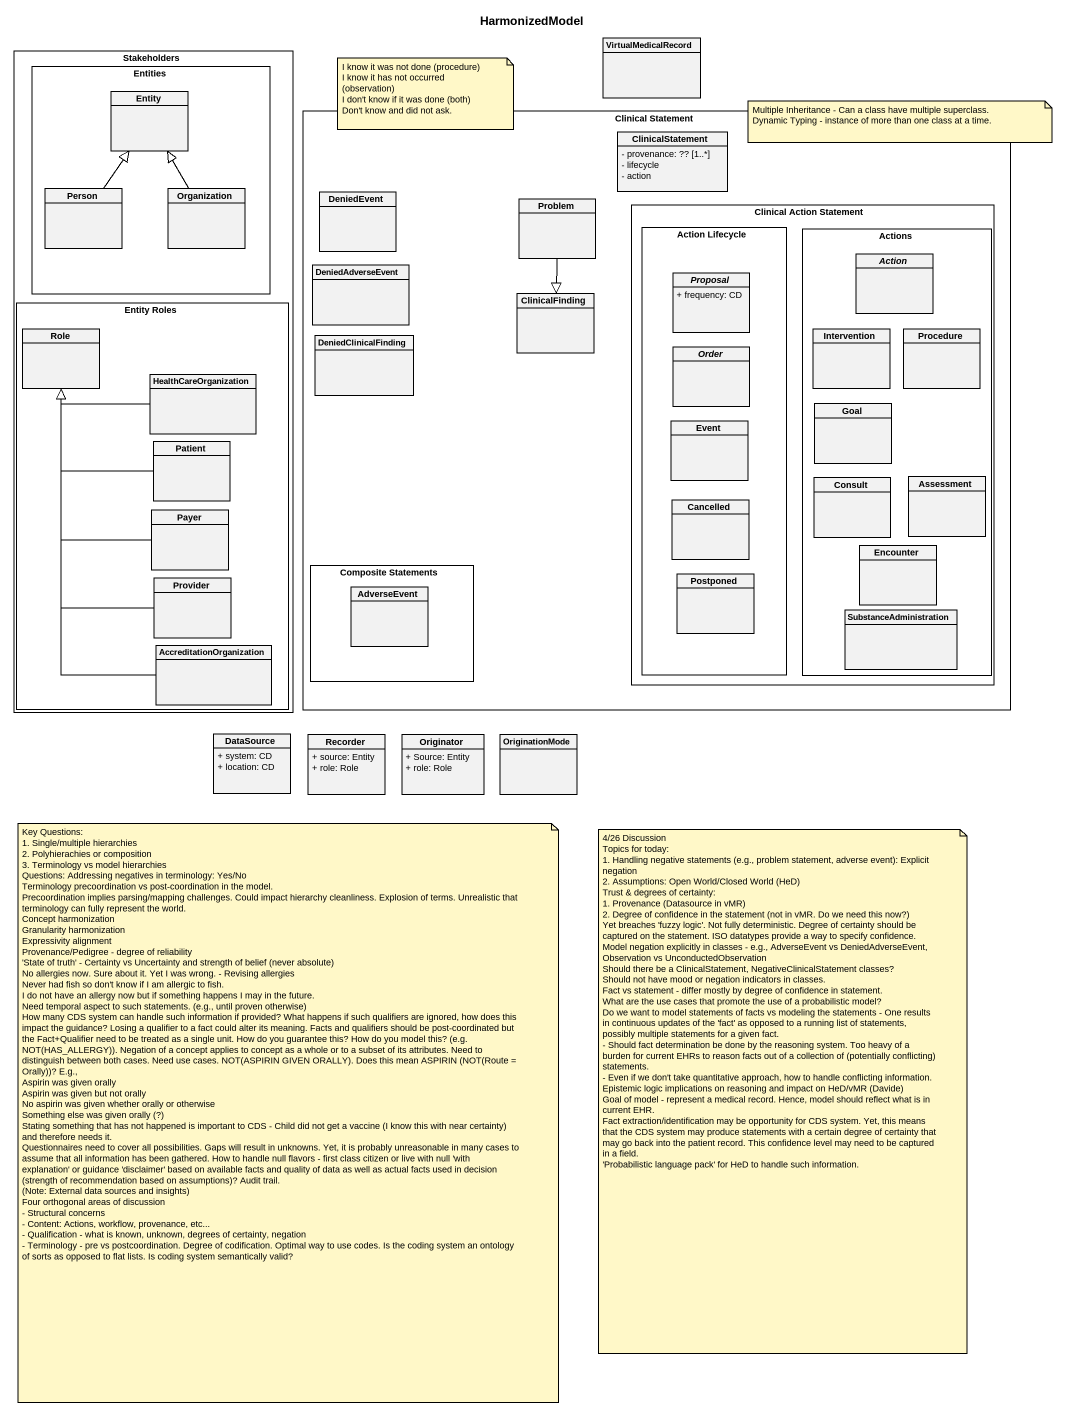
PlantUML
@startuml
title HarmonizedModel
hide circle
hide empty members
skinparam classAttributeIconSize 0
rectangle Stakeholders {
  rectangle Entities {
    class "Entity" as Entity_
    class "Person" as Person_
    class Organization
  }
  rectangle "Entity Roles" as Entity_Roles {
    class Role
    class HealthCareOrganization
    class Patient
    class Payer
    class Provider
    class AccreditationOrganization
  }
}
class VirtualMedicalRecord
rectangle "Clinical Statement" as Clinical_Statement {
  class ClinicalStatement {
    - provenance: ?? [1..*]
    - lifecycle
    - action
  }
  class DeniedEvent
  class Problem
  rectangle "Clinical Action Statement" as Clinical_Action_Statement {
    rectangle "Action Lifecycle" as Action_Lifecycle {
      abstract class Proposal {
        + frequency: CD
      }
      abstract class Order
      class Event
      class Cancelled
      class Postponed
    }
    rectangle Actions {
      abstract class "Action" as Action_
      class Intervention
      class Procedure
      class Goal
      class Consult
      class Assessment
      class Encounter
      class SubstanceAdministration
    }
  }
  class DeniedAdverseEvent
  class ClinicalFinding
  class DeniedClinicalFinding
  rectangle "Composite Statements" as Composite_Statements {
    class AdverseEvent
  }
}
class DataSource {
  + system: CD
  + location: CD
}
class Recorder {
  + source: Entity
  + role: Role
}
class Originator {
  + Source: Entity
  + role: Role
}
class OriginationMode
Person_ -up-|> Entity_
Organization -up-|> Entity_
Problem --|> ClinicalFinding
HealthCareOrganization -left-|> Role
Patient -up-|> Role
Payer -up-|> Role
Provider -up-|> Role
AccreditationOrganization -up-|> Role
note as N1
  I know it was not done (procedure)
  I know it has not occurred (observation)
  I don't know if it was done (both)
  Don't know and did not ask.
end note
note as N2
  Multiple Inheritance - Can a class have multiple superclass.
  Dynamic Typing - instance of more than one class at a time.
end note
note as N3
  Key Questions:
  1. Single/multiple hierarchies
  2. Polyhierachies or composition
  3. Terminology vs model hierarchies
  Questions: Addressing negatives in terminology: Yes/No
  Terminology precoordination vs post-coordination in the model.
  Precoordination implies parsing/mapping challenges. Could impact hierarchy cleanliness. Explosion of terms. Unrealistic that terminology can fully represent the world.
  Concept harmonization
  Granularity harmonization
  Expressivity alignment
  Provenance/Pedigree - degree of reliability
  ~'State of truth' - Certainty vs Uncertainty and strength of belief (never absolute)
  No allergies now. Sure about it. Yet I was wrong. - Revising allergies
  Never had fish so don't know if I am allergic to fish.
  I do not have an allergy now but if something happens I may in the future.
  Need temporal aspect to such statements. (e.g., until proven otherwise)
  How many CDS system can handle such information if provided? What happens if such qualifiers are ignored, how does this impact the guidance? Losing a qualifier to a fact could alter its meaning. Facts and qualifiers should be post-coordinated but the Fact+Qualifier need to be treated as a single unit. How do you guarantee this? How do you model this? (e.g. NOT(HAS_ALLERGY)). Negation of a concept applies to concept as a whole or to a subset of its attributes. Need to distinguish between both cases. Need use cases. NOT(ASPIRIN GIVEN ORALLY). Does this mean ASPIRIN (NOT(Route = Orally))? E.g.,
  Aspirin was given orally
  Aspirin was given but not orally
  No aspirin was given whether orally or otherwise
  Something else was given orally (?)
  Stating something that has not happened is important to CDS - Child did not get a vaccine (I know this with near certainty) and therefore needs it.
  Questionnaires need to cover all possibilities. Gaps will result in unknowns. Yet, it is probably unreasonable in many cases to assume that all information has been gathered. How to handle null flavors - first class citizen or live with null 'with explanation' or guidance 'disclaimer' based on available facts and quality of data as well as actual facts used in decision (strength of recommendation based on assumptions)? Audit trail.
  (Note: External data sources and insights)
  Four orthogonal areas of discussion
  - Structural concerns
  - Content: Actions, workflow, provenance, etc...
  - Qualification - what is known, unknown, degrees of certainty, negation
  - Terminology - pre vs postcoordination. Degree of codification. Optimal way to use codes. Is the coding system an ontology of sorts as opposed to flat lists. Is coding system semantically valid?
end note
note as N4
  4/26 Discussion
  Topics for today:
  1. Handling negative statements (e.g., problem statement, adverse event): Explicit negation
  2. Assumptions: Open World/Closed World (HeD)
  Trust & degrees of certainty:
  1. Provenance (Datasource in vMR)
  2. Degree of confidence in the statement (not in vMR. Do we need this now?)
  Yet breaches 'fuzzy logic'. Not fully deterministic. Degree of certainty should be captured on the statement. ISO datatypes provide a way to specify confidence.
  Model negation explicitly in classes - e.g., AdverseEvent vs DeniedAdverseEvent, Observation vs UnconductedObservation
  Should there be a ClinicalStatement, NegativeClinicalStatement classes?
  Should not have mood or negation indicators in classes.
  Fact vs statement - differ mostly by degree of confidence in statement.
  What are the use cases that promote the use of a probabilistic model?
  Do we want to model statements of facts vs modeling the statements - One results in continuous updates of the 'fact' as opposed to a running list of statements, possibly multiple statements for a given fact.
  - Should fact determination be done by the reasoning system. Too heavy of a burden for current EHRs to reason facts out of a collection of (potentially conflicting) statements.
  - Even if we don't take quantitative approach, how to handle conflicting information.
  Epistemic logic implications on reasoning and impact on HeD/vMR (Davide)
  Goal of model - represent a medical record. Hence, model should reflect what is in current EHR.
  Fact extraction/identification may be opportunity for CDS system. Yet, this means that the CDS system may produce statements with a certain degree of certainty that may go back into the patient record. This confidence level may need to be captured in a field.
  ~'Probabilistic language pack' for HeD to handle such information.
end note
@enduml
